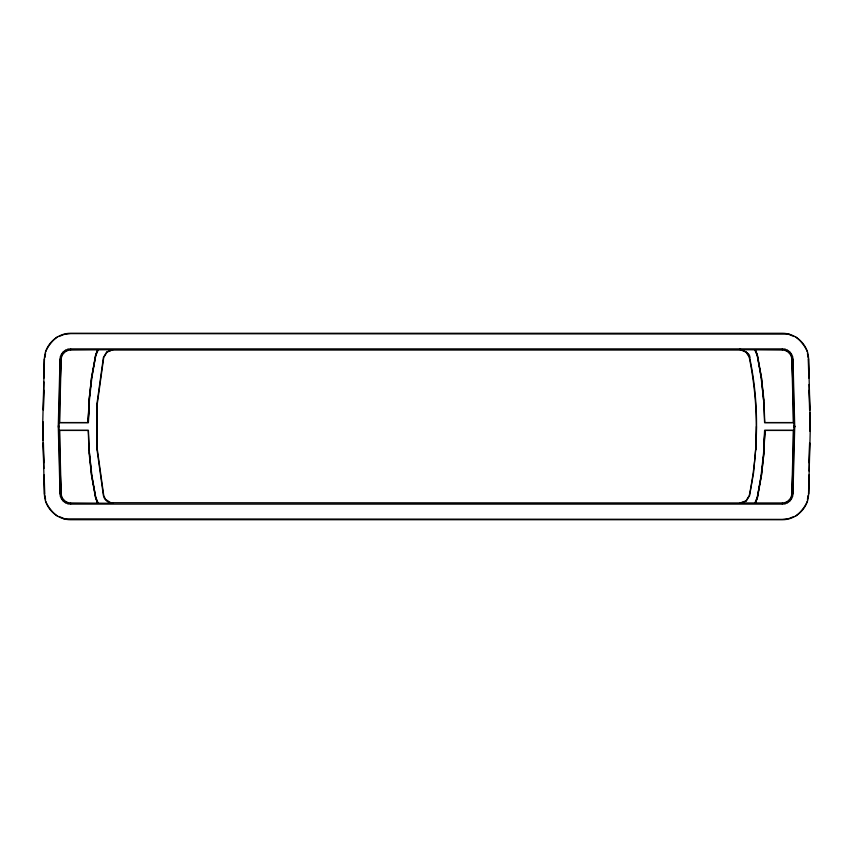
<?xml version="1.0" encoding="UTF-8"?>
<svg xmlns="http://www.w3.org/2000/svg" width="853" height="853" viewBox="0 0 853 853"><rect width="100%" height="100%" fill="white"/><g stroke="black" fill="none" stroke-linecap="round" stroke-linejoin="round"><path stroke-width="1.28" d="M112.863 502.95C109.109 503.931 104.087 499.858 103.405 495.625L97.018 449.691L97.018 403.309L103.416 357.375L106.774 351.873L112.863 349.709L106.988 352.14L103.746 357.45L97.359 403.33L97.359 449.659L103.746 495.55L105.516 499.357L110.762 502.705L740.137 502.95L746.012 500.86L749.254 495.55C758.552 450.096 759.266 402.84 749.584 357.375C751.77 351.479 728.771 345.273 746.012 352.129C753.21 363.495 748.39 353.75 746.012 352.129M794.74 426.671L792.981 359.198C792.863 353.632 787.959 348.856 782.404 348.888L70.596 348.888C65.041 348.856 60.136 353.632 60.019 359.198L58.26 426.329L60.019 493.802C60.136 499.368 65.041 504.144 70.596 504.112L782.404 504.112C787.959 504.144 792.863 499.368 792.981 493.802L794.74 426.671L793.908 426.66L792.981 493.802L791.808 493.78C791.712 498.728 787.351 502.971 782.404 502.95L740.137 502.95M793.908 426.66L792.981 359.198L791.808 359.22C791.712 354.272 787.351 350.029 782.404 350.05L740.137 349.709L742.323 349.965M112.863 503.291L70.596 502.95C65.649 502.971 61.288 498.728 61.192 493.78L60.019 493.802L59.092 426.66L60.019 359.198L61.192 359.22C61.288 354.272 65.649 350.029 70.596 350.05L112.863 349.709M42.65 426.191L44.409 358.782C44.697 345.017 56.831 333.192 70.596 333.267L782.404 333.267C796.169 333.192 808.303 345.017 808.591 358.782L810.35 426.191L808.591 494.218C808.303 507.983 796.169 519.808 782.404 519.733L70.596 519.733C56.831 519.808 44.697 507.983 44.409 494.218L42.65 426.191L43.076 430.019M42.991 426.201L43.087 421.745M809.923 422.981L809.913 431.255M43.332 410.176L43.919 381.909M44.004 378.06L44.409 358.782L44.271 377.133M808.996 474.94L808.591 494.218L808.729 475.867M809.081 471.091L809.668 442.824M43.076 422.981L42.661 425.583M43.418 409.877L43.929 390.226M809.07 462.774L809.582 443.123M809.923 430.019L810.339 427.417M749.254 357.45C755.459 387.742 757.613 418.802 755.641 449.67L753.583 472.765L749.595 495.625L746.226 501.127L740.137 503.291M755.982 449.691L756.44 426.5M88.424 422.598L59.188 422.598L88.424 422.598L89.405 400.217L91.847 377.943L95.952 353.814L97.7 350.05M755.3 502.95L757.048 499.186L761.153 475.057L763.595 452.783L764.576 430.402L793.812 430.402L764.576 430.402M88.232 422.406L89.085 399.961L91.527 377.783L95.408 355.808L97.978 349.901L95.739 355.882L91.527 377.783L89.085 399.961L88.083 422.246L89.405 400.217M763.595 452.783L764.917 430.754L763.915 453.039L761.473 475.217L757.261 497.118L754.948 503.131L757.592 497.192L761.473 475.217L763.915 453.039L764.768 430.594M44.953 357.482L45.572 353.547M807.428 499.453L808.047 495.518M67.909 503.76L68.208 502.63M784.792 350.37L785.091 349.24M63.932 518.869L782.404 519.381L788.982 518.528L793.898 516.534M59.102 336.466L64.018 334.472L70.596 333.619L789.068 334.131M57.695 336.668C52.651 340.176 47.704 346.425 45.444 352.14M795.305 516.332C800.349 512.824 805.296 506.575 807.556 500.86M96.72 351.884L98.159 349.805M65.393 502.737L65.969 501.724M57.695 516.332C52.651 512.824 47.704 506.575 45.444 500.86M795.305 336.668C800.349 340.176 805.296 346.425 807.556 352.14M787.031 351.276L787.607 350.263M97.21 351.649L98.33 349.709M754.67 503.291L756.28 501.116L755.118 503.035M63.218 501.116L64.028 500.274M788.972 352.726L789.782 351.884M88.424 430.402L59.188 430.402L88.424 430.402L89.405 452.783L91.847 475.057L95.952 499.186L97.7 502.95M764.576 422.598L793.812 422.598L764.576 422.598L763.595 400.217L761.153 377.943L757.048 353.814L755.3 350.05M89.405 452.783L91.527 475.217L95.408 497.192L98.052 503.131L95.739 497.118L91.527 475.217L89.085 453.039L88.232 430.594M763.595 400.217L761.473 377.783L757.592 355.808L755.022 349.901L757.261 355.882L761.473 377.783L763.915 399.961L764.768 422.406M61.523 498.984L62.525 498.376M790.475 354.624L791.477 354.016M60.435 496.489L61.565 496.169M791.435 356.831L792.565 356.511M97.018 449.691L97.359 403.33M808.729 377.133L808.591 358.782M43.002 427.406L43.066 440.255M58.271 427.001L59.092 426.66M809.998 425.594L809.934 412.745M794.729 425.999L793.908 426.18M44.409 494.218L44.271 475.867M793.908 426.34L794.74 426.329M112.863 350.05L740.137 350.05M793.908 426.5L794.74 426.5M59.092 426.34L58.271 425.999M793.908 426.82L794.729 427.001M791.435 496.169L792.565 496.489M60.435 356.511L61.565 356.831M788.982 334.472L793.898 336.466M59.102 516.534L64.018 518.528M754.67 349.709L756.28 351.884M790.475 498.376L791.477 498.984M61.523 354.016L62.525 354.624M788.972 500.274L789.782 501.116M63.218 351.884L64.028 352.726M97.882 503.035L96.72 501.116L98.33 503.291M787.031 501.724L787.607 502.737M65.393 350.263L65.969 351.276M754.841 349.805L755.79 351.649M784.792 502.63L785.091 503.76M67.909 349.24L68.208 350.37M807.428 353.547L808.047 357.482M44.953 495.518L45.572 499.453M808.249 358.793L808.847 378.06M809.049 384.479L809.86 410.176M43.14 442.824L43.951 468.521M44.153 474.94L44.751 494.207M809.07 390.226L809.582 409.877M43.418 443.123L43.929 462.774M782.404 348.888L782.404 350.05M782.404 502.95L782.404 504.112M70.596 348.888L70.596 350.05M70.596 502.95L70.596 504.112M59.731 392.604L59.539 422.246L61.192 359.22L59.731 392.604M793.461 430.754L793.269 460.396L791.808 493.78L793.461 430.754M793.269 392.604L791.808 359.22L793.461 422.246L793.269 392.604M61.192 493.78L59.731 460.396L59.539 430.754L61.192 493.78"/></g></svg>
